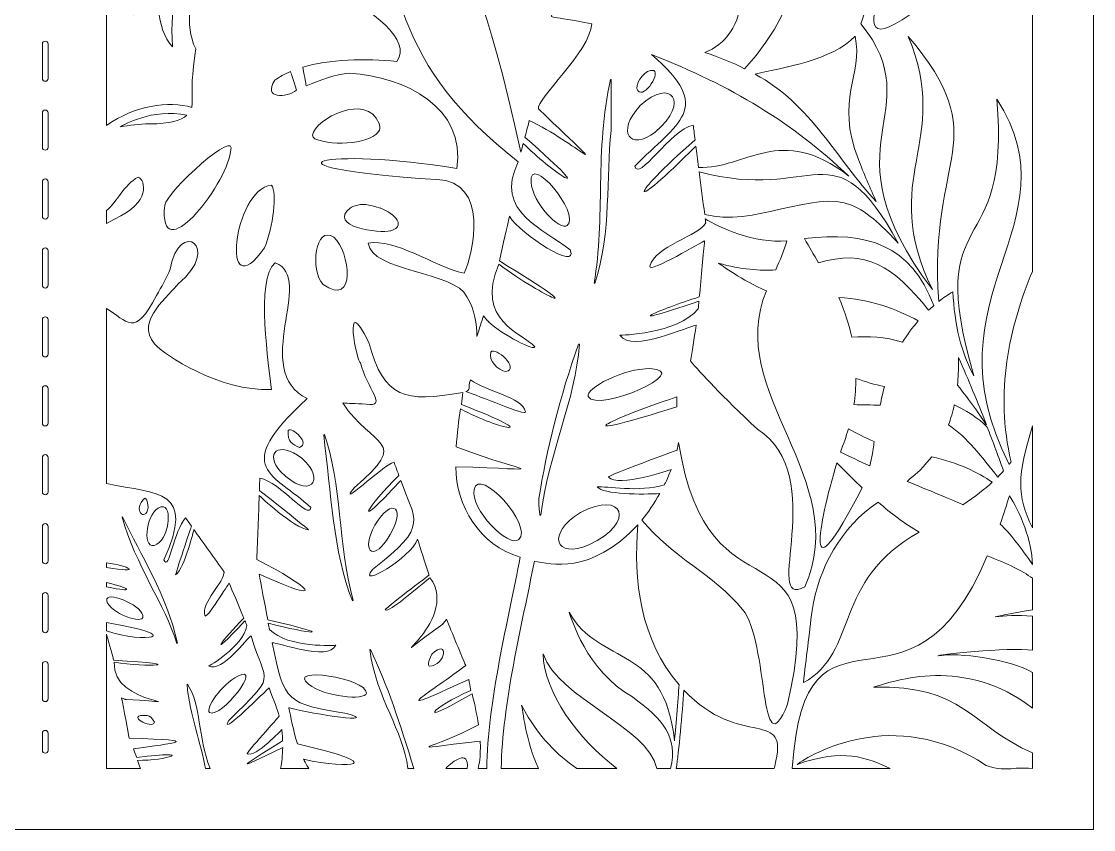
# Model space of a CAD drawing. Header units: inches. Extents: x 0.05 to 10.05, y -1.97 to 5.03.
# Drawn here: x 4.93 to 10.05, y -1.97 to 1.89 of the extents above; entities that cross this region are included whole.
import ezdxf

# ---------------------------------------------------------------- set-up
doc = ezdxf.new("R2010")
doc.units = ezdxf.units.IN
doc.header["$MEASUREMENT"] = 0
doc.layers.add('_U+0430_U+0440 2', color=7, linetype='Continuous')
doc.layers.add('_U+2018_U+043B_U+043E_U+0439_1', color=7, linetype='Continuous')

# ---------------------------------------------------------------- blocks, each defined once
blk = doc.blocks.new('block 2')
at = {"layer": '_U+2018_U+043B_U+043E_U+0439_1', "lineweight": 0}
for points, knots in [([(5.047, 5.0313), (5.0476, 5.0313), (0.0478, 5.0313), (0.047, 5.0313), (0.047, 5.0313), (0.047, -1.9687), (0.047, -1.9687), (2.5401, -1.9687), (7.5559, -1.9687), (10.047, -1.9687), (10.047, -1.9687), (10.047, 5.0313), (10.047, 5.0313), (10.047, 5.0313), (5.047, 5.0313), (5.047, 5.0313)], [0, 0, 0, 0, 1, 1, 1, 2, 2, 2, 3, 3, 3, 4, 4, 4, 5, 5, 5, 5]), ([(8.3824, 1.6598), (8.3258, 1.688), (8.2612, 1.7156), (8.1927, 1.7378), (8.2891, 1.7714), (8.3655, 1.8729), (8.3656, 2.0108), (8.3051, 3.0384), (9.0081, 2.3309), (8.3824, 1.6598)], [0, 0, 0, 0, 1, 1, 1, 2, 2, 2, 3, 3, 3, 3]), ([(9.7553, 0.6934), (9.6453, 0.4293), (9.575, 0.1145), (9.6538, -0.2148), (9.6507, -0.219), (9.6474, -0.2232), (9.6441, -0.2274), (9.234, 0.5835), (9.9727, 0.9126), (9.5859, 1.515), (9.6557, 0.7137), (9.2318, 1.0385), (9.4764, 0.1949), (9.4149, 0.3007), (9.3843, 0.4438), (9.3756, 0.5962), (9.3523, 0.582), (9.33, 0.5663), (9.3085, 0.5495), (9.2569, 1.259), (9.5828, 1.3182), (9.163, 1.8136), (9.3745, 1.3093), (9.0166, 1.1431), (9.2784, 0.6064), (8.7447, 1.3152), (9.2808, 1.4445), (8.9374, 1.8742), (9.0509, 2.1399), (8.7539, 2.7816), (8.9798, 2.7272), (9.2941, 2.2661), (8.6748, 1.5425), (9.2708, 1.9883), (9.6018, 2.2116), (9.2482, 2.5957), (9.2592, 2.8981), (9.3169, 2.9724), (9.4049, 2.8052), (9.4324, 2.7348), (9.6431, 2.2104), (9.2372, 1.8898), (9.7553, 2.3236), (9.7553, 2.3236), (9.7553, 0.6934), (9.7553, 0.6934)], [0, 0, 0, 0, 1, 1, 1, 2, 2, 2, 3, 3, 3, 4, 4, 4, 5, 5, 5, 6, 6, 6, 7, 7, 7, 8, 8, 8, 9, 9, 9, 10, 10, 10, 11, 11, 11, 12, 12, 12, 13, 13, 13, 14, 14, 14, 15, 15, 15, 15]), ([(7.3991, 1.4683), (7.8097, 1.0782), (7.5721, 1.3122), (7.3557, 1.413), (7.3506, 1.3929), (7.3453, 1.3729), (7.3348, 1.3335), (7.7292, 0.9868), (7.4487, 1.1789), (7.3268, 1.3034), (7.3232, 1.2898), (7.3194, 1.2757), (7.3156, 1.2614), (6.9868, 2.7566), (6.8958, 2.0512), (6.5619, 2.8437), (6.8233, 2.489), (7.0126, 2.203), (7.5087, 2.2531), (7.6054, 1.8024), (7.2614, 1.9548), (7.654, 1.874), (7.6462, 1.7432), (7.384, 1.5096), (7.3991, 1.4683)], [0, 0, 0, 0, 1, 1, 1, 2, 2, 2, 3, 3, 3, 4, 4, 4, 5, 5, 5, 6, 6, 6, 7, 7, 7, 8, 8, 8, 8]), ([(7.3818, 0.3342), (7.3866, 0.3104), (7.2305, 0.3877), (7.1602, 0.4543), (7.1657, 0.4516), (7.1607, 0.456), (7.159, 0.4554), (7.1496, 0.4644), (7.159, 0.4554), (7.1367, 0.4808), (7.1291, 0.4559), (7.118, 0.4201), (7.1061, 0.3822), (7.1083, 0.4377), (7.0939, 0.5124), (7.0584, 0.5723), (7.0584, 0.5723), (7.0583, 0.5723), (7.0583, 0.5723), (7.0008, 0.694), (6.5996, 0.6927), (6.588, 0.8274), (6.7172, 0.8525), (6.8973, 0.7177), (7.0449, 0.6842), (7.0879, 0.7771), (7.1671, 1.1244), (6.9144, 1.1312), (6.9144, 1.1312), (6.9144, 1.1312), (6.9144, 1.1311), (5.9812, 1.1928), (6.3852, 1.2897), (7.0107, 1.1838), (7.053, 1.4736), (6.7686, 1.6207), (6.4975, 1.6392), (6.4976, 1.6392), (6.4976, 1.6392), (6.4976, 1.6392), (6.4307, 1.633), (6.3536, 1.6044), (6.2911, 1.5779), (6.2886, 1.5953), (6.2879, 1.608), (6.2752, 1.6673), (6.3971, 1.7033), (6.5772, 1.7106), (6.7238, 1.6949), (6.801, 1.7973), (6.5988, 1.937), (6.4327, 2.0408), (6.5415, 2.2483), (6.5695, 2.103), (6.5357, 2.801), (6.7234, 2.0239), (6.7107, 1.6838), (7.3032, 1.2151), (7.1824, 0.9754), (7.431, 0.8948), (7.5503, 0.7957), (7.5944, 0.689), (7.312, 0.8708), (7.2606, 0.9563), (7.2495, 0.9053), (7.2311, 0.8225), (7.2134, 0.7432), (7.6876, 0.4541), (7.4235, 0.5692), (7.2099, 0.7279), (7.0958, 0.4571), (7.3217, 0.4), (7.3818, 0.3342)], [0, 0, 0, 0, 1, 1, 1, 2, 2, 2, 3, 3, 3, 4, 4, 4, 5, 5, 5, 6, 6, 6, 7, 7, 7, 8, 8, 8, 9, 9, 9, 10, 10, 10, 11, 11, 11, 12, 12, 12, 13, 13, 13, 14, 14, 14, 15, 15, 15, 16, 16, 16, 17, 17, 17, 18, 18, 18, 19, 19, 19, 20, 20, 20, 21, 21, 21, 22, 22, 22, 23, 23, 23, 24, 24, 24, 24]), ([(5.3387, 2.2204), (5.3721, 2.0816), (5.4478, 1.9548), (5.4692, 1.9163), (5.4022, 2.0942), (5.5655, 2.3441), (5.3387, 2.5057), (5.3387, 2.5057), (5.3387, 2.5416), (5.3387, 2.5416), (5.6964, 2.4288), (5.4905, 1.9354), (5.654, 1.7647), (5.6268, 2.2079), (5.8369, 2.1779), (5.485, 2.464), (5.9556, 2.2601), (5.646, 1.9952), (5.7647, 1.7546), (5.7394, 1.5744), (5.7514, 1.5923), (5.7465, 1.4752), (5.6336, 1.5068), (5.4768, 1.4853), (5.3387, 1.3896), (5.3387, 1.3896), (5.3387, 2.2204), (5.3387, 2.2204)], [0, 0, 0, 0, 1, 1, 1, 2, 2, 2, 3, 3, 3, 4, 4, 4, 5, 5, 5, 6, 6, 6, 7, 7, 7, 8, 8, 8, 9, 9, 9, 9]), ([(8.9263, 1.227), (8.9496, 1.1621), (8.9829, 1.0863), (9.0107, 1.0258), (8.8269, 1.2226), (8.6967, 1.4941), (8.4325, 1.6337), (8.5666, 1.6658), (8.802, 1.6997), (8.9092, 1.8152), (8.9511, 1.6256), (8.8106, 1.5188), (8.9263, 1.227)], [0, 0, 0, 0, 1, 1, 1, 2, 2, 2, 3, 3, 3, 4, 4, 4, 4]), ([(8.8794, 1.1479), (8.5519, 1.4033), (8.389, 1.1789), (8.1632, 1.1892), (8.1586, 1.2255), (8.1541, 1.2601), (8.1502, 1.2912), (7.8272, 0.9619), (7.8189, 1.0357), (8.1465, 1.3204), (8.1428, 1.3488), (8.1397, 1.3733), (8.1374, 1.3913), (8.0286, 1.3682), (7.875, 1.1158), (7.8593, 1.1953), (8.0629, 1.4028), (8.2422, 1.4685), (7.9381, 1.7278), (8.325, 1.5753), (8.6058, 1.4058), (8.8794, 1.1479)], [0, 0, 0, 0, 1, 1, 1, 2, 2, 2, 3, 3, 3, 4, 4, 4, 5, 5, 5, 6, 6, 6, 7, 7, 7, 7]), ([(6.1426, 1.6047), (6.1644, 1.6212), (6.1896, 1.6348), (6.2166, 1.6464), (6.2224, 1.6301), (6.2278, 1.6172), (6.2451, 1.5577), (6.1983, 1.5209), (6.0817, 1.515), (6.1426, 1.6047)], [0, 0, 0, 0, 1, 1, 1, 2, 2, 2, 3, 3, 3, 3]), ([(7.8686, 1.566), (7.8675, 1.602), (7.9095, 1.6585), (7.9495, 1.6506), (7.9824, 1.6341), (7.8913, 1.4982), (7.8686, 1.566)], [0, 0, 0, 0, 1, 1, 1, 2, 2, 2, 2]), ([(7.7464, 1.3646), (7.7198, 1.1401), (7.7492, 0.8843), (7.6689, 0.6361), (7.6689, 0.6361), (7.6648, 0.6369), (7.6648, 0.6369), (7.7188, 0.9439), (7.6676, 1.2732), (7.7428, 1.6085), (7.7428, 1.6085), (7.7469, 1.6077), (7.7469, 1.6077), (7.7452, 1.5257), (7.7468, 1.4459), (7.7464, 1.3646)], [0, 0, 0, 0, 1, 1, 1, 2, 2, 2, 3, 3, 3, 4, 4, 4, 5, 5, 5, 5]), ([(7.8846, 1.4837), (8.0309, 1.6205), (8.1267, 1.5022), (7.9566, 1.3577), (7.836, 1.2644), (7.7671, 1.3584), (7.8846, 1.4837)], [0, 0, 0, 0, 1, 1, 1, 2, 2, 2, 2]), ([(6.3218, 1.3422), (6.3219, 1.3422), (6.3219, 1.3422), (6.322, 1.3422), (6.3343, 1.4224), (6.5817, 1.5479), (6.6389, 1.3987), (6.6391, 1.3989), (6.6394, 1.3991), (6.6396, 1.3992), (6.6438, 1.3871), (6.644, 1.3764), (6.6412, 1.3671), (6.6411, 1.3671), (6.641, 1.3671), (6.641, 1.3671), (6.6127, 1.3058), (6.4241, 1.2851), (6.3331, 1.3261), (6.333, 1.326), (6.3329, 1.3259), (6.3328, 1.3259), (6.3267, 1.3308), (6.3231, 1.3363), (6.3218, 1.3422)], [0, 0, 0, 0, 1, 1, 1, 2, 2, 2, 3, 3, 3, 4, 4, 4, 5, 5, 5, 6, 6, 6, 7, 7, 7, 8, 8, 8, 8]), ([(5.5439, 1.3965), (5.4954, 1.3962), (5.4488, 1.3911), (5.4043, 1.3822), (5.4212, 1.3917), (5.555, 1.4716), (5.7228, 1.4377), (5.6958, 1.414), (5.6435, 1.3971), (5.5439, 1.3965)], [0, 0, 0, 0, 1, 1, 1, 2, 2, 2, 3, 3, 3, 3]), ([(5.6169, 1.0085), (5.6253, 1.0723), (5.9727, 1.3905), (5.9305, 1.263), (5.9086, 1.0954), (5.5849, 0.6961), (5.6169, 1.0085)], [0, 0, 0, 0, 1, 1, 1, 2, 2, 2, 2]), ([(8.8923, 1.0097), (8.7121, 1.0839), (8.4175, 0.9011), (8.1922, 0.9652), (8.1838, 1.0295), (8.1745, 1.1013), (8.1659, 1.1688), (8.7224, 1.0163), (8.8025, 1.3977), (9.1148, 0.8284), (9.0556, 0.895), (8.9717, 0.9763), (8.8923, 1.0097)], [0, 0, 0, 0, 1, 1, 1, 2, 2, 2, 3, 3, 3, 4, 4, 4, 4]), ([(7.5371, 0.9117), (7.5021, 0.8845), (7.3703, 1.0215), (7.3642, 1.1181), (7.3556, 1.2623), (7.6016, 0.9718), (7.5371, 0.9117)], [0, 0, 0, 0, 1, 1, 1, 2, 2, 2, 2]), ([(5.3387, 0.9215), (5.3387, 0.9215), (5.3387, 0.984), (5.3387, 0.984), (5.3919, 1.026), (5.4226, 1.1067), (5.4897, 1.143), (5.5255, 1.1289), (5.5529, 1.021), (5.3771, 0.9429), (5.3771, 0.9429), (5.3387, 0.9215), (5.3387, 0.9215)], [0, 0, 0, 0, 1, 1, 1, 2, 2, 2, 3, 3, 3, 4, 4, 4, 4]), ([(6.1259, 1.1043), (6.1532, 1.0688), (6.1356, 0.9063), (6.0929, 0.8054), (5.879, 0.5035), (5.9435, 1.0861), (6.1259, 1.1043)], [0, 0, 0, 0, 1, 1, 1, 2, 2, 2, 2]), ([(6.5031, 0.997), (6.5032, 0.9969), (6.5033, 0.9969), (6.5033, 0.9969), (6.5098, 1.0004), (6.517, 1.0036), (6.5253, 1.0064), (6.5253, 1.0064), (6.5252, 1.0065), (6.5252, 1.0065), (6.561, 1.0169), (6.5873, 1.0133), (6.6438, 0.9955), (6.6438, 0.9955), (6.6439, 0.9956), (6.6439, 0.9956), (6.6811, 0.9812), (6.7133, 0.9594), (6.7257, 0.9381), (6.7256, 0.9382), (6.7254, 0.9382), (6.7253, 0.9382), (6.7282, 0.9333), (6.7302, 0.9284), (6.7308, 0.9236), (6.7308, 0.9237), (6.7309, 0.9237), (6.7309, 0.9238), (6.7327, 0.909), (6.7224, 0.8954), (6.6942, 0.8861), (6.6944, 0.8863), (6.6946, 0.8866), (6.6948, 0.8868), (6.6425, 0.8726), (6.3892, 0.9057), (6.5031, 0.997)], [0, 0, 0, 0, 1, 1, 1, 2, 2, 2, 3, 3, 3, 4, 4, 4, 5, 5, 5, 6, 6, 6, 7, 7, 7, 8, 8, 8, 9, 9, 9, 10, 10, 10, 11, 11, 11, 12, 12, 12, 12]), ([(6.2123, -1.3887), (6.211, -1.3887), (6.2099, -1.389), (6.2089, -1.3895), (6.2179, -1.4265), (6.2297, -1.4977), (6.2498, -1.5604), (6.7012, -1.6626), (6.5011, -1.6818), (6.2795, -1.6337), (6.2857, -1.6448), (6.2774, -1.6328), (6.3035, -1.677), (6.3035, -1.677), (6.1695, -1.677), (6.1695, -1.677), (6.1752, -1.6469), (6.1788, -1.6138), (6.1795, -1.5769), (5.9336, -1.6974), (5.9747, -1.6739), (6.1794, -1.5451), (6.1781, -1.5315), (6.1815, -1.5509), (6.1758, -1.4915), (6.1758, -1.4915), (6.0523, -1.6259), (6.0098, -1.6078), (6.0037, -1.6052), (6.1631, -1.4282), (6.1631, -1.4282), (6.1539, -1.3929), (6.1403, -1.3597), (6.1144, -1.2932), (6.0614, -1.3442), (5.8746, -1.528), (5.9234, -1.4479), (6.1524, -1.22), (6.1046, -1.2903), (6.0285, -1.0452), (6.0107, -1.0536), (5.8912, -1.2214), (5.8272, -1.1889), (5.8272, -1.1889), (5.9874, -1.0997), (6.0092, -0.9956), (6.0062, -0.9887), (6.0029, -0.9809), (5.9994, -0.9726), (5.807, -1.1794), (5.8941, -1.0611), (5.9942, -0.9602), (5.97, -0.9028), (5.938, -0.8261), (5.9245, -0.7937), (5.9217, -0.7923), (5.815, -0.9739), (5.8077, -0.9478), (5.79, -0.8846), (5.9026, -0.7865), (5.9003, -0.7405), (5.8557, -0.6782), (5.7976, -0.5965), (5.7559, -0.5379), (5.7559, -0.5379), (5.7138, -0.7175), (5.6688, -0.7547), (5.6651, -0.7578), (5.7445, -0.5217), (5.7445, -0.5217), (5.7333, -0.506), (5.7237, -0.4925), (5.7166, -0.4825), (5.6609, -0.5396), (5.6357, -0.7454), (5.6133, -0.682), (5.7645, -0.3459), (5.5904, -0.371), (5.3387, -0.3181), (5.3387, -0.3181), (5.3387, 0.5166), (5.3387, 0.5166), (5.4381, 0.4578), (5.4727, 0.3716), (5.5775, 0.5787), (5.5775, 0.5787), (5.5775, 0.5787), (5.5775, 0.5787), (5.6017, 0.619), (5.6251, 0.6618), (5.6432, 0.7032), (5.6432, 0.7032), (5.6432, 0.7032), (5.6433, 0.7032), (5.6855, 0.9499), (5.8921, 0.8091), (5.6816, 0.6341), (5.6816, 0.6341), (5.6816, 0.6341), (5.6816, 0.6341), (5.6462, 0.5835), (5.4716, 0.4579), (5.5682, 0.3478), (5.5682, 0.3478), (5.5682, 0.3478), (5.5682, 0.3478), (5.6151, 0.2944), (5.8781, 0.1203), (6.1254, 0.1297), (6.117, 0.2339), (6.0453, 0.657), (6.1444, 0.7346), (6.3378, 0.658), (6.0232, 0.2231), (6.2966, 0.0865), (5.9249, -0.2521), (6.1409, -0.2701), (6.3136, -0.4329), (6.3067, -0.4973), (6.1694, -0.3117), (6.0706, -0.2927), (6.0701, -0.3077), (6.0693, -0.328), (6.0685, -0.3516), (6.0685, -0.3516), (6.3084, -0.5397), (6.3025, -0.5391), (6.2315, -0.5313), (6.0676, -0.3759), (6.0676, -0.3759), (6.0644, -0.4638), (6.0599, -0.5865), (6.0562, -0.6802), (6.3073, -0.8102), (6.4113, -0.9049), (6.0672, -0.7509), (6.0752, -0.7932), (6.094, -0.8931), (6.1079, -0.968), (6.4623, -1.0509), (6.308, -1.0363), (6.1109, -0.9843), (6.1129, -0.9952), (6.1148, -1.0053), (6.1164, -1.0144), (6.2086, -1.1062), (6.4325, -1.0897), (6.4325, -1.0897), (6.3958, -1.1678), (6.1566, -1.0751), (6.13, -1.078), (6.185, -1.3673), (6.2037, -1.3687), (6.4854, -1.415), (6.6505, -1.4643), (6.3316, -1.4213), (6.2123, -1.3887)], [0, 0, 0, 0, 1, 1, 1, 2, 2, 2, 3, 3, 3, 4, 4, 4, 5, 5, 5, 6, 6, 6, 7, 7, 7, 8, 8, 8, 9, 9, 9, 10, 10, 10, 11, 11, 11, 12, 12, 12, 13, 13, 13, 14, 14, 14, 15, 15, 15, 16, 16, 16, 17, 17, 17, 18, 18, 18, 19, 19, 19, 20, 20, 20, 21, 21, 21, 22, 22, 22, 23, 23, 23, 24, 24, 24, 25, 25, 25, 26, 26, 26, 27, 27, 27, 28, 28, 28, 29, 29, 29, 30, 30, 30, 31, 31, 31, 32, 32, 32, 33, 33, 33, 34, 34, 34, 35, 35, 35, 36, 36, 36, 37, 37, 37, 38, 38, 38, 39, 39, 39, 40, 40, 40, 41, 41, 41, 42, 42, 42, 43, 43, 43, 44, 44, 44, 45, 45, 45, 46, 46, 46, 47, 47, 47, 48, 48, 48, 49, 49, 49, 50, 50, 50, 51, 51, 51, 52, 52, 52, 52]), ([(8.444, -0.0592), (8.2722, 0.1005), (8.1741, 0.208), (8.1249, 0.2659), (8.1316, 0.3082), (8.1416, 0.3704), (8.1522, 0.4362), (8.122, 0.437), (7.8446, 0.2992), (7.7881, 0.3888), (7.7881, 0.3888), (8.0603, 0.3935), (8.1616, 0.5145), (8.1626, 0.5257), (8.1637, 0.5381), (8.1649, 0.5515), (7.7489, 0.4096), (7.9822, 0.5152), (8.1667, 0.5715), (8.1752, 0.6635), (8.187, 0.7863), (8.192, 0.8382), (8.1893, 0.8421), (7.9225, 0.6788), (7.9312, 0.7182), (7.9522, 0.8132), (8.1684, 0.8629), (8.1975, 0.9248), (8.1967, 0.931), (8.1958, 0.9374), (8.195, 0.9438), (8.256, 0.9047), (8.4299, 0.8242), (8.5844, 0.8395), (8.5711, 0.7924), (8.5516, 0.7464), (8.5311, 0.7005), (8.4552, 0.6955), (8.3701, 0.7018), (8.2559, 0.7324), (8.2696, 0.7262), (8.3695, 0.6494), (8.487, 0.6009), (8.2839, 0.1159), (8.8987, -0.2948), (8.67, -0.8118), (8.67, -0.8118), (8.6701, -0.8106), (8.6701, -0.8106), (8.4593, -0.9261), (8.7919, -0.2806), (8.444, -0.0592)], [0, 0, 0, 0, 1, 1, 1, 2, 2, 2, 3, 3, 3, 4, 4, 4, 5, 5, 5, 6, 6, 6, 7, 7, 7, 8, 8, 8, 9, 9, 9, 10, 10, 10, 11, 11, 11, 12, 12, 12, 13, 13, 13, 14, 14, 14, 15, 15, 15, 16, 16, 16, 17, 17, 17, 17]), ([(6.3726, 0.6314), (6.3079, 0.6991), (6.3357, 0.9173), (6.4228, 0.8559), (6.5018, 0.7885), (6.5321, 0.5174), (6.3726, 0.6314)], [0, 0, 0, 0, 1, 1, 1, 2, 2, 2, 2]), ([(9.2601, 0.5079), (9.0924, 0.7204), (8.9561, 0.8023), (8.7359, 0.7335), (8.7126, 0.7714), (8.6906, 0.8103), (8.6687, 0.8493), (8.9638, 0.8873), (9.1774, 0.8193), (9.285, 0.5302), (9.2765, 0.523), (9.2682, 0.5155), (9.2601, 0.5079)], [0, 0, 0, 0, 1, 1, 1, 2, 2, 2, 3, 3, 3, 4, 4, 4, 4]), ([(7.1122, -1.677), (7.1152, -1.6542), (7.1252, -1.633), (7.1217, -1.5467), (6.7085, -1.5951), (6.8947, -1.59), (7.1133, -1.4685), (7.1053, -1.416), (7.0937, -1.3641), (7.0832, -1.3208), (6.8019, -1.4857), (6.8907, -1.3862), (7.0776, -1.3048), (7.0723, -1.2827), (7.0707, -1.2688), (7.0668, -1.2523), (6.6281, -1.4587), (6.901, -1.3036), (7.0523, -1.1868), (7.0364, -1.1486), (6.9835, -1.0221), (6.9604, -0.9654), (6.9565, -0.9724), (6.9605, -0.9654), (6.944, -0.9879), (6.9425, -0.9875), (6.9388, -0.9915), (6.9431, -0.9889), (6.5641, -1.2598), (7.0409, -0.9797), (6.8818, -0.768), (6.8071, -0.8253), (6.6921, -0.9332), (6.669, -0.9208), (6.6621, -0.9171), (6.8778, -0.7557), (6.8778, -0.7557), (6.8573, -0.6919), (6.836, -0.6253), (6.8231, -0.5843), (6.7916, -0.6726), (6.5345, -0.8234), (6.6072, -0.7287), (6.8869, -0.5141), (6.8077, -0.495), (6.7427, -0.3042), (6.4982, -0.5685), (6.5849, -0.4251), (6.7339, -0.28), (6.7223, -0.2485), (6.7165, -0.2325), (6.7108, -0.2164), (6.6558, -0.232), (6.4347, -0.4473), (6.5199, -0.3385), (6.796, -0.104), (6.6067, -0.1518), (6.4657, 0.066), (6.4925, 0.0644), (6.523, 0.062), (6.578, 0.0606), (6.578, 0.0606), (6.578, 0.0606), (6.578, 0.0606), (6.6846, 0.0431), (6.5806, 0.1347), (6.5504, 0.2576), (6.5374, 0.2453), (6.4595, 0.6198), (6.5902, 0.3546), (6.6657, 0.0826), (6.7596, 0.0695), (7.0388, 0.1152), (7.0367, 0.0979), (7.0361, 0.0819), (7.0325, 0.0579), (7.4472, -0.1017), (7.2149, -0.065), (7.0275, 0.038), (7.0196, -0.0155), (7.0113, -0.0795), (7.0074, -0.1437), (7.3697, -0.2831), (7.4676, -0.2482), (7.0059, -0.2391), (7.0053, -0.4236), (7.1177, -0.6129), (7.3127, -0.6697), (7.2565, -0.9609), (7.1555, -1.369), (7.1531, -1.677), (7.1531, -1.677), (7.1122, -1.677), (7.1122, -1.677)], [0, 0, 0, 0, 1, 1, 1, 2, 2, 2, 3, 3, 3, 4, 4, 4, 5, 5, 5, 6, 6, 6, 7, 7, 7, 8, 8, 8, 9, 9, 9, 10, 10, 10, 11, 11, 11, 12, 12, 12, 13, 13, 13, 14, 14, 14, 15, 15, 15, 16, 16, 16, 17, 17, 17, 18, 18, 18, 19, 19, 19, 20, 20, 20, 21, 21, 21, 22, 22, 22, 23, 23, 23, 24, 24, 24, 25, 25, 25, 26, 26, 26, 27, 27, 27, 28, 28, 28, 29, 29, 29, 30, 30, 30, 31, 31, 31, 31]), ([(8.8938, 0.3794), (8.8845, 0.4265), (8.8623, 0.5007), (8.8314, 0.5682), (8.9786, 0.5605), (9.1067, 0.5147), (9.2112, 0.4573), (9.1832, 0.4254), (9.1579, 0.3911), (9.1359, 0.3549), (9.0534, 0.3823), (8.9727, 0.3838), (8.8938, 0.3794)], [0, 0, 0, 0, 1, 1, 1, 2, 2, 2, 3, 3, 3, 4, 4, 4, 4]), ([(7.1724, 0.3082), (7.1939, 0.3382), (7.314, 0.2271), (7.2435, 0.2151), (7.2078, 0.2197), (7.1584, 0.2699), (7.1724, 0.3082)], [0, 0, 0, 0, 1, 1, 1, 2, 2, 2, 2]), ([(7.4018, -0.39), (7.4358, -0.1674), (7.5038, 0.1025), (7.5903, 0.346), (7.5903, 0.346), (7.5944, 0.3454), (7.5944, 0.3454), (7.5775, 0.0818), (7.4467, -0.1752), (7.41, -0.47), (7.41, -0.47), (7.4059, -0.4697), (7.4059, -0.4697), (7.4044, -0.4475), (7.4008, -0.4469), (7.4018, -0.39)], [0, 0, 0, 0, 1, 1, 1, 2, 2, 2, 3, 3, 3, 4, 4, 4, 5, 5, 5, 5]), ([(9.3979, 0.1512), (9.4016, 0.1871), (9.4034, 0.2187), (9.4034, 0.2822), (9.4508, 0.1755), (9.4947, 0.0684), (9.5357, -0.0379), (9.5106, -0.0002), (9.4559, 0.0787), (9.3979, 0.1512)], [0, 0, 0, 0, 1, 1, 1, 2, 2, 2, 3, 3, 3, 3]), ([(7.6364, 0.0962), (7.6205, 0.1351), (7.8088, 0.2319), (7.9314, 0.2294), (8.1458, 0.221), (7.6814, 0.0153), (7.6364, 0.0962)], [0, 0, 0, 0, 1, 1, 1, 2, 2, 2, 2]), ([(7.3381, 0.0233), (7.3434, 0.0007), (7.1127, 0.1016), (7.0534, 0.1199), (7.0765, 0.1319), (7.0628, 0.1305), (7.0746, 0.1766), (7.1509, 0.1196), (7.3209, 0.0955), (7.3381, 0.0233)], [0, 0, 0, 0, 1, 1, 1, 2, 2, 2, 3, 3, 3, 3]), ([(8.9039, 0.058), (8.91, 0.0993), (8.9133, 0.141), (8.9136, 0.1828), (8.9579, 0.1669), (9.0034, 0.1534), (9.0492, 0.1437), (9.0416, 0.1143), (9.0353, 0.0846), (9.0296, 0.0547), (8.9871, 0.0565), (8.9451, 0.0567), (8.9039, 0.058)], [0, 0, 0, 0, 1, 1, 1, 2, 2, 2, 3, 3, 3, 4, 4, 4, 4]), ([(8.0597, 0.0952), (8.0592, 0.0797), (8.0588, 0.0636), (8.0588, 0.0471), (7.5497, -0.1135), (7.6697, -0.0381), (8.0597, 0.0952)], [0, 0, 0, 0, 1, 1, 1, 2, 2, 2, 2]), ([(9.5403, -0.0498), (9.5618, -0.1055), (9.5884, -0.1769), (9.618, -0.2582), (9.6091, -0.2682), (9.5998, -0.2779), (9.5903, -0.2874), (9.5122, -0.1912), (9.4477, -0.0999), (9.3552, -0.0392), (9.3666, -0.008), (9.3757, 0.0241), (9.3828, 0.0567), (9.4721, 0.015), (9.521, -0.0298), (9.5403, -0.0498)], [0, 0, 0, 0, 1, 1, 1, 2, 2, 2, 3, 3, 3, 4, 4, 4, 5, 5, 5, 5]), ([(6.2055, -0.0657), (6.2252, -0.0448), (6.3146, -0.1316), (6.259, -0.1461), (6.2296, -0.1333), (6.1998, -0.1184), (6.2055, -0.0657)], [0, 0, 0, 0, 1, 1, 1, 2, 2, 2, 2]), ([(9.7553, -0.5298), (9.6794, -0.3718), (9.6822, -0.2823), (9.7553, -0.0441), (9.7553, -0.0441), (9.7553, -0.5298), (9.7553, -0.5298)], [0, 0, 0, 0, 1, 1, 1, 2, 2, 2, 2]), ([(6.5151, -0.8767), (6.5151, -0.8767), (6.5118, -0.8777), (6.5118, -0.8777), (6.4198, -0.6423), (6.4101, -0.3623), (6.375, -0.0858), (6.375, -0.0858), (6.3783, -0.0848), (6.3783, -0.0848), (6.4619, -0.3253), (6.4424, -0.5982), (6.5151, -0.8767)], [0, 0, 0, 0, 1, 1, 1, 2, 2, 2, 3, 3, 3, 4, 4, 4, 4]), ([(9.0012, -0.1188), (8.996, -0.1442), (8.9989, -0.1465), (8.9796, -0.2336), (8.931, -0.2124), (8.884, -0.1907), (8.8405, -0.1682), (8.8537, -0.1313), (8.8668, -0.0946), (8.878, -0.0572), (8.9166, -0.0793), (8.9579, -0.1003), (9.0012, -0.1188)], [0, 0, 0, 0, 1, 1, 1, 2, 2, 2, 3, 3, 3, 4, 4, 4, 4]), ([(6.2712, -0.1979), (6.3919, -0.3048), (6.3061, -0.3997), (6.1692, -0.2619), (6.0929, -0.1751), (6.1569, -0.111), (6.2712, -0.1979)], [0, 0, 0, 0, 1, 1, 1, 2, 2, 2, 2]), ([(8.3734, -0.9191), (8.2341, -0.7501), (8.0395, -0.6729), (7.8929, -0.4928), (7.922, -0.4568), (7.9506, -0.4148), (7.9779, -0.3658), (7.8989, -0.3718), (7.7058, -0.3709), (7.68, -0.3344), (7.72, -0.33), (7.8803, -0.3626), (8.0001, -0.3241), (8.0079, -0.3055), (7.9988, -0.3333), (8.0328, -0.2515), (8.0328, -0.2515), (7.7771, -0.3411), (7.7341, -0.2876), (7.728, -0.2799), (8.0606, -0.1596), (8.0606, -0.1596), (8.0619, -0.1523), (8.0629, -0.1545), (8.0681, -0.1231), (8.2095, -1.0347), (8.7997, -0.4399), (8.5879, -1.3712), (8.4518, -1.6976), (8.499, -1.0715), (8.3734, -0.9191)], [0, 0, 0, 0, 1, 1, 1, 2, 2, 2, 3, 3, 3, 4, 4, 4, 5, 5, 5, 6, 6, 6, 7, 7, 7, 8, 8, 8, 9, 9, 9, 10, 10, 10, 10]), ([(9.5642, -0.3122), (9.5339, -0.3391), (9.4799, -0.383), (9.4233, -0.4193), (9.3648, -0.3934), (9.2544, -0.3476), (9.1573, -0.3082), (9.2027, -0.2668), (9.2069, -0.2756), (9.2749, -0.1907), (9.4003, -0.2176), (9.4959, -0.2656), (9.5642, -0.3122)], [0, 0, 0, 0, 1, 1, 1, 2, 2, 2, 3, 3, 3, 4, 4, 4, 4]), ([(7.3063, -0.5853), (7.2579, -0.6294), (7.0718, -0.4395), (7.093, -0.3469), (7.1154, -0.2327), (7.3755, -0.5193), (7.3063, -0.5853)], [0, 0, 0, 0, 1, 1, 1, 2, 2, 2, 2]), ([(8.9119, -0.309), (8.9222, -0.3188), (8.9327, -0.3288), (8.9434, -0.3388), (8.6588, -0.8909), (8.735, -0.5209), (8.8224, -0.2191), (8.8496, -0.2471), (8.8797, -0.2775), (8.9119, -0.309)], [0, 0, 0, 0, 1, 1, 1, 2, 2, 2, 3, 3, 3, 3]), ([(7.6007, -0.4562), (7.8027, -0.3484), (7.8707, -0.5023), (7.6399, -0.6115), (7.479, -0.6804), (7.4346, -0.5568), (7.6007, -0.4562)], [0, 0, 0, 0, 1, 1, 1, 2, 2, 2, 2]), ([(5.5227, -0.3881), (5.5293, -0.3909), (5.535, -0.3949), (5.5374, -0.4325), (5.5261, -0.508), (5.4578, -0.441), (5.5227, -0.3881)], [0, 0, 0, 0, 1, 1, 1, 2, 2, 2, 2]), ([(6.6191, -0.5169), (6.7006, -0.3782), (6.7807, -0.4281), (6.6748, -0.5907), (6.6076, -0.684), (6.5535, -0.6445), (6.6191, -0.5169)], [0, 0, 0, 0, 1, 1, 1, 2, 2, 2, 2]), ([(8.7044, -0.9236), (8.7044, -0.9236), (8.7044, -0.9236), (8.7044, -0.9236), (8.7356, -0.7228), (8.8393, -0.527), (9.0198, -0.4076), (9.0808, -0.4603), (9.1465, -0.5104), (9.2152, -0.5497), (8.7975, -0.7837), (8.9313, -1.1226), (8.6629, -1.2681), (8.6767, -1.1532), (8.6906, -1.0384), (8.7044, -0.9236)], [0, 0, 0, 0, 1, 1, 1, 2, 2, 2, 3, 3, 3, 4, 4, 4, 5, 5, 5, 5]), ([(9.6016, -0.5123), (9.6177, -0.4677), (9.6322, -0.4225), (9.6454, -0.3769), (9.6945, -0.4443), (9.7551, -0.5982), (9.7553, -0.7042), (9.7053, -0.6308), (9.6475, -0.5531), (9.6016, -0.5123)], [0, 0, 0, 0, 1, 1, 1, 2, 2, 2, 3, 3, 3, 3]), ([(5.6111, -0.4291), (5.6589, -0.4406), (5.6272, -0.6192), (5.5549, -0.6144), (5.5071, -0.6029), (5.5388, -0.4243), (5.6111, -0.4291)], [0, 0, 0, 0, 1, 1, 1, 2, 2, 2, 2]), ([(5.6752, -1.0806), (5.6156, -0.8941), (5.4789, -0.7098), (5.4132, -0.4787), (5.4132, -0.4787), (5.4159, -0.4779), (5.4159, -0.4779), (5.5036, -0.6615), (5.6241, -0.8466), (5.6779, -1.0798), (5.6779, -1.0798), (5.6752, -1.0806), (5.6752, -1.0806)], [0, 0, 0, 0, 1, 1, 1, 2, 2, 2, 3, 3, 3, 4, 4, 4, 4]), ([(7.8475, -1.3358), (7.9948, -1.4433), (8.0649, -1.5266), (8.03, -1.677), (8.03, -1.677), (7.9648, -1.677), (7.9648, -1.677), (7.9171, -1.4755), (7.4952, -1.3436), (7.4213, -1.1306), (7.4275, -1.3125), (7.5845, -1.5362), (7.7739, -1.677), (7.7739, -1.677), (7.5817, -1.677), (7.5817, -1.677), (7.4887, -1.6094), (7.4063, -1.5391), (7.3184, -1.3752), (7.3238, -1.3911), (7.3388, -1.5474), (7.399, -1.677), (7.399, -1.677), (7.2223, -1.677), (7.2223, -1.677), (7.2255, -1.3736), (7.3201, -0.9971), (7.3798, -0.6888), (7.4576, -0.7027), (7.6457, -0.7571), (7.874, -0.5152), (7.8506, -0.7779), (7.8853, -1.0638), (8.0698, -1.2783), (8.0657, -1.3396), (8.0526, -1.5044), (8.0481, -1.5453), (8.0001, -1.0819), (7.6923, -1.1925), (7.5452, -0.9322), (7.5567, -0.9587), (7.6238, -1.2074), (7.8475, -1.3358)], [0, 0, 0, 0, 1, 1, 1, 2, 2, 2, 3, 3, 3, 4, 4, 4, 5, 5, 5, 6, 6, 6, 7, 7, 7, 8, 8, 8, 9, 9, 9, 10, 10, 10, 11, 11, 11, 12, 12, 12, 13, 13, 13, 14, 14, 14, 14]), ([(9.7553, -0.9208), (9.6758, -0.9329), (9.6132, -0.9464), (9.5781, -0.9544), (9.6208, -0.9479), (9.6832, -0.9467), (9.7553, -0.9506), (9.7553, -0.9506), (9.7553, -1.1134), (9.7553, -1.1134), (9.6418, -1.0982), (9.2854, -1.1359), (9.3044, -1.141), (9.3977, -1.1205), (9.6559, -1.1593), (9.7553, -1.2193), (9.7553, -1.2193), (9.7553, -1.3896), (9.7553, -1.3896), (9.4348, -1.1405), (9.0949, -1.2588), (8.9977, -1.2904), (9.4285, -1.2769), (9.4633, -1.4766), (9.7553, -1.6026), (9.7553, -1.6026), (9.7553, -1.677), (9.7553, -1.677), (9.6546, -1.6679), (9.6266, -1.697), (9.5345, -1.6625), (9.0915, -1.3697), (8.6931, -1.6144), (8.6332, -1.658), (8.853, -1.5794), (8.9636, -1.6259), (9.0769, -1.677), (9.0769, -1.677), (8.6097, -1.677), (8.6097, -1.677), (8.6726, -0.755), (9.1739, -1.5525), (9.5395, -0.6639), (9.6364, -0.6981), (9.7059, -0.7354), (9.7553, -0.7692), (9.7553, -0.7692), (9.7553, -0.9208), (9.7553, -0.9208)], [0, 0, 0, 0, 1, 1, 1, 2, 2, 2, 3, 3, 3, 4, 4, 4, 5, 5, 5, 6, 6, 6, 7, 7, 7, 8, 8, 8, 9, 9, 9, 10, 10, 10, 11, 11, 11, 12, 12, 12, 13, 13, 13, 14, 14, 14, 15, 15, 15, 16, 16, 16, 16]), ([(5.3387, -0.6968), (5.4487, -0.712), (5.5157, -0.7479), (5.3387, -0.7187), (5.3387, -0.7187), (5.3387, -0.6968), (5.3387, -0.6968)], [0, 0, 0, 0, 1, 1, 1, 2, 2, 2, 2]), ([(5.3387, -0.7909), (5.4453, -0.8149), (5.4863, -0.8423), (5.3387, -0.8109), (5.3387, -0.8109), (5.3387, -0.7909), (5.3387, -0.7909)], [0, 0, 0, 0, 1, 1, 1, 2, 2, 2, 2]), ([(5.5122, -0.9579), (5.4981, -0.9915), (5.3307, -0.9215), (5.3405, -0.8682), (5.3546, -0.8345), (5.522, -0.9046), (5.5122, -0.9579)], [0, 0, 0, 0, 1, 1, 1, 2, 2, 2, 2]), ([(5.3387, -0.9817), (5.7329, -1.0456), (5.5243, -1.0843), (5.3387, -1.0209), (5.3387, -1.0209), (5.3387, -0.9817), (5.3387, -0.9817)], [0, 0, 0, 0, 1, 1, 1, 2, 2, 2, 2]), ([(5.4672, -1.5845), (5.4719, -1.5976), (5.4771, -1.6077), (5.4834, -1.6252), (5.7795, -1.5886), (5.6249, -1.641), (5.4867, -1.6386), (5.491, -1.6507), (5.4959, -1.6637), (5.501, -1.677), (5.501, -1.677), (5.3387, -1.677), (5.3387, -1.677), (5.3387, -1.677), (5.3387, -1.0365), (5.3387, -1.0365), (5.3482, -1.0701), (5.361, -1.1162), (5.3733, -1.1607), (5.7588, -1.1837), (5.5312, -1.1957), (5.3762, -1.1709), (5.3598, -1.382), (5.8171, -1.3664), (5.4334, -1.3492), (5.4375, -1.3491), (5.4332, -1.348), (5.4324, -1.3489), (5.4239, -1.3465), (5.4324, -1.3489), (5.4111, -1.3409), (5.4207, -1.39), (5.4415, -1.5001), (5.4477, -1.5333), (5.8202, -1.5421), (5.656, -1.5556), (5.4672, -1.5845)], [0, 0, 0, 0, 1, 1, 1, 2, 2, 2, 3, 3, 3, 4, 4, 4, 5, 5, 5, 6, 6, 6, 7, 7, 7, 8, 8, 8, 9, 9, 9, 10, 10, 10, 11, 11, 11, 12, 12, 12, 12]), ([(6.8916, -1.1329), (6.9732, -1.0506), (6.9599, -1.1904), (6.8782, -1.1887), (6.8731, -1.1815), (6.8698, -1.1737), (6.8916, -1.1329)], [0, 0, 0, 0, 1, 1, 1, 2, 2, 2, 2]), ([(6.7766, -1.677), (6.7553, -1.4947), (6.6272, -1.3465), (6.5947, -1.1108), (6.5947, -1.1108), (6.5981, -1.11), (6.5981, -1.11), (6.6791, -1.2797), (6.7397, -1.4626), (6.8046, -1.677), (6.8046, -1.677), (6.7766, -1.677), (6.7766, -1.677)], [0, 0, 0, 0, 1, 1, 1, 2, 2, 2, 3, 3, 3, 4, 4, 4, 4]), ([(5.8299, -1.4108), (5.8112, -1.3902), (5.8859, -1.2781), (5.9661, -1.2365), (6.0874, -1.1777), (5.8879, -1.4404), (5.8299, -1.4108)], [0, 0, 0, 0, 1, 1, 1, 2, 2, 2, 2]), ([(6.3034, -1.2761), (6.1915, -1.1882), (6.5819, -1.2447), (6.5789, -1.3185), (6.5733, -1.3547), (6.3779, -1.3355), (6.3034, -1.2761)], [0, 0, 0, 0, 1, 1, 1, 2, 2, 2, 2]), ([(5.8112, -1.677), (5.7924, -1.5592), (5.7364, -1.428), (5.7233, -1.277), (5.7233, -1.277), (5.7259, -1.2761), (5.7259, -1.2761), (5.7926, -1.3782), (5.772, -1.5237), (5.8335, -1.677), (5.8335, -1.677), (5.8112, -1.677), (5.8112, -1.677)], [0, 0, 0, 0, 1, 1, 1, 2, 2, 2, 3, 3, 3, 4, 4, 4, 4]), ([(8.5262, -1.6663), (8.5254, -1.6699), (8.5245, -1.6735), (8.5237, -1.677), (8.5237, -1.677), (8.0565, -1.677), (8.0565, -1.677), (8.0684, -1.6003), (8.0859, -1.4096), (8.0931, -1.3039), (8.3629, -1.5914), (8.6013, -1.3799), (8.5262, -1.6663)], [0, 0, 0, 0, 1, 1, 1, 2, 2, 2, 3, 3, 3, 4, 4, 4, 4]), ([(5.5674, -1.4565), (5.5597, -1.4942), (5.4176, -1.4179), (5.5333, -1.4244), (5.545, -1.4291), (5.557, -1.4329), (5.5674, -1.4565)], [0, 0, 0, 0, 1, 1, 1, 2, 2, 2, 2]), ([(7.0599, -1.677), (7.0599, -1.677), (6.9578, -1.677), (6.9578, -1.677), (6.9913, -1.643), (7.0685, -1.5834), (7.0599, -1.677)], [0, 0, 0, 0, 1, 1, 1, 2, 2, 2, 2])]:
    blk.add_open_spline(points, degree=3, knots=knots, dxfattribs=at)
blk = doc.blocks.new('block 3')
at = {"layer": '_U+0430_U+0440 2', "lineweight": 0}
for points in [[(5.0608, 4.2432), (5.0608, 4.2432), (5.0608, 4.4075), (5.0608, 4.4075), (5.0608, 4.4151), (5.0547, 4.4212), (5.0471, 4.4212), (5.0396, 4.4212), (5.0335, 4.4151), (5.0335, 4.4075), (5.0335, 4.4075), (5.0335, 4.2432), (5.0335, 4.2432), (5.0335, 4.2357), (5.0396, 4.2296), (5.0471, 4.2296), (5.0547, 4.2296), (5.0608, 4.2357), (5.0608, 4.2432)], [(5.0608, 3.9145), (5.0608, 3.9145), (5.0608, 4.0788), (5.0608, 4.0788), (5.0608, 4.0863), (5.0547, 4.0924), (5.0471, 4.0924), (5.0396, 4.0924), (5.0335, 4.0863), (5.0335, 4.0788), (5.0335, 4.0788), (5.0335, 3.9145), (5.0335, 3.9145), (5.0335, 3.9069), (5.0396, 3.9008), (5.0471, 3.9008), (5.0547, 3.9008), (5.0608, 3.9069), (5.0608, 3.9145)], [(5.0608, 3.5857), (5.0608, 3.5857), (5.0608, 3.7501), (5.0608, 3.7501), (5.0608, 3.7576), (5.0547, 3.7637), (5.0471, 3.7637), (5.0396, 3.7637), (5.0335, 3.7576), (5.0335, 3.7501), (5.0335, 3.7501), (5.0335, 3.5857), (5.0335, 3.5857), (5.0335, 3.5782), (5.0396, 3.5721), (5.0471, 3.5721), (5.0547, 3.5721), (5.0608, 3.5782), (5.0608, 3.5857)], [(5.0608, 3.257), (5.0608, 3.257), (5.0608, 3.4214), (5.0608, 3.4214), (5.0608, 3.4289), (5.0547, 3.435), (5.0471, 3.435), (5.0396, 3.435), (5.0335, 3.4289), (5.0335, 3.4214), (5.0335, 3.4214), (5.0335, 3.257), (5.0335, 3.257), (5.0335, 3.2495), (5.0396, 3.2434), (5.0471, 3.2434), (5.0547, 3.2434), (5.0608, 3.2495), (5.0608, 3.257)], [(5.0608, 2.9283), (5.0608, 2.9283), (5.0608, 3.0927), (5.0608, 3.0927), (5.0608, 3.1002), (5.0547, 3.1063), (5.0471, 3.1063), (5.0396, 3.1063), (5.0335, 3.1002), (5.0335, 3.0927), (5.0335, 3.0927), (5.0335, 2.9283), (5.0335, 2.9283), (5.0335, 2.9208), (5.0396, 2.9147), (5.0471, 2.9147), (5.0547, 2.9147), (5.0608, 2.9208), (5.0608, 2.9283)], [(5.0608, 2.5996), (5.0608, 2.5996), (5.0608, 2.764), (5.0608, 2.764), (5.0608, 2.7715), (5.0547, 2.7776), (5.0471, 2.7776), (5.0396, 2.7776), (5.0335, 2.7715), (5.0335, 2.764), (5.0335, 2.764), (5.0335, 2.5996), (5.0335, 2.5996), (5.0335, 2.5921), (5.0396, 2.586), (5.0471, 2.586), (5.0547, 2.586), (5.0608, 2.5921), (5.0608, 2.5996)], [(5.0608, 2.2709), (5.0608, 2.2709), (5.0608, 2.4353), (5.0608, 2.4353), (5.0608, 2.4428), (5.0547, 2.4489), (5.0471, 2.4489), (5.0396, 2.4489), (5.0335, 2.4428), (5.0335, 2.4353), (5.0335, 2.4353), (5.0335, 2.2709), (5.0335, 2.2709), (5.0335, 2.2634), (5.0396, 2.2573), (5.0471, 2.2573), (5.0547, 2.2573), (5.0608, 2.2634), (5.0608, 2.2709)], [(5.0608, 1.9422), (5.0608, 1.9422), (5.0608, 2.1065), (5.0608, 2.1065), (5.0608, 2.1141), (5.0547, 2.1202), (5.0471, 2.1202), (5.0396, 2.1202), (5.0335, 2.1141), (5.0335, 2.1065), (5.0335, 2.1065), (5.0335, 1.9422), (5.0335, 1.9422), (5.0335, 1.9347), (5.0396, 1.9286), (5.0471, 1.9286), (5.0547, 1.9286), (5.0608, 1.9347), (5.0608, 1.9422)], [(5.0608, 1.6135), (5.0608, 1.6135), (5.0608, 1.7778), (5.0608, 1.7778), (5.0608, 1.7853), (5.0547, 1.7914), (5.0471, 1.7914), (5.0396, 1.7914), (5.0335, 1.7853), (5.0335, 1.7778), (5.0335, 1.7778), (5.0335, 1.6135), (5.0335, 1.6135), (5.0335, 1.606), (5.0396, 1.5999), (5.0471, 1.5999), (5.0547, 1.5999), (5.0608, 1.606), (5.0608, 1.6135)], [(5.0608, 1.2848), (5.0608, 1.2848), (5.0608, 1.4491), (5.0608, 1.4491), (5.0608, 1.4566), (5.0547, 1.4627), (5.0471, 1.4627), (5.0396, 1.4627), (5.0335, 1.4566), (5.0335, 1.4491), (5.0335, 1.4491), (5.0335, 1.2848), (5.0335, 1.2848), (5.0335, 1.2772), (5.0396, 1.2711), (5.0471, 1.2711), (5.0547, 1.2711), (5.0608, 1.2772), (5.0608, 1.2848)], [(5.0608, 0.9561), (5.0608, 0.9561), (5.0608, 1.1204), (5.0608, 1.1204), (5.0608, 1.1279), (5.0547, 1.134), (5.0471, 1.134), (5.0396, 1.134), (5.0335, 1.1279), (5.0335, 1.1204), (5.0335, 1.1204), (5.0335, 0.9561), (5.0335, 0.9561), (5.0335, 0.9485), (5.0396, 0.9424), (5.0471, 0.9424), (5.0547, 0.9424), (5.0608, 0.9485), (5.0608, 0.9561)], [(5.0608, 0.6273), (5.0608, 0.6273), (5.0608, 0.7917), (5.0608, 0.7917), (5.0608, 0.7992), (5.0547, 0.8053), (5.0471, 0.8053), (5.0396, 0.8053), (5.0335, 0.7992), (5.0335, 0.7917), (5.0335, 0.7917), (5.0335, 0.6273), (5.0335, 0.6273), (5.0335, 0.6198), (5.0396, 0.6137), (5.0471, 0.6137), (5.0547, 0.6137), (5.0608, 0.6198), (5.0608, 0.6273)], [(5.0608, 0.2986), (5.0608, 0.2986), (5.0608, 0.463), (5.0608, 0.463), (5.0608, 0.4705), (5.0547, 0.4766), (5.0471, 0.4766), (5.0396, 0.4766), (5.0335, 0.4705), (5.0335, 0.463), (5.0335, 0.463), (5.0335, 0.2986), (5.0335, 0.2986), (5.0335, 0.2911), (5.0396, 0.285), (5.0471, 0.285), (5.0547, 0.285), (5.0608, 0.2911), (5.0608, 0.2986)], [(5.0608, -0.0301), (5.0608, -0.0301), (5.0608, 0.1343), (5.0608, 0.1343), (5.0608, 0.1418), (5.0547, 0.1479), (5.0471, 0.1479), (5.0396, 0.1479), (5.0335, 0.1418), (5.0335, 0.1343), (5.0335, 0.1343), (5.0335, -0.0301), (5.0335, -0.0301), (5.0335, -0.0376), (5.0396, -0.0437), (5.0471, -0.0437), (5.0547, -0.0437), (5.0608, -0.0376), (5.0608, -0.0301)], [(5.0608, -0.3588), (5.0608, -0.3588), (5.0608, -0.1945), (5.0608, -0.1945), (5.0608, -0.1869), (5.0547, -0.1808), (5.0471, -0.1808), (5.0396, -0.1808), (5.0335, -0.1869), (5.0335, -0.1945), (5.0335, -0.1945), (5.0335, -0.3588), (5.0335, -0.3588), (5.0335, -0.3663), (5.0396, -0.3724), (5.0471, -0.3724), (5.0547, -0.3724), (5.0608, -0.3663), (5.0608, -0.3588)], [(5.0608, -0.6875), (5.0608, -0.6875), (5.0608, -0.5232), (5.0608, -0.5232), (5.0608, -0.5156), (5.0547, -0.5095), (5.0471, -0.5095), (5.0396, -0.5095), (5.0335, -0.5156), (5.0335, -0.5232), (5.0335, -0.5232), (5.0335, -0.6875), (5.0335, -0.6875), (5.0335, -0.695), (5.0396, -0.7011), (5.0471, -0.7011), (5.0547, -0.7011), (5.0608, -0.695), (5.0608, -0.6875)], [(5.0608, -1.0162), (5.0608, -1.0162), (5.0608, -0.8519), (5.0608, -0.8519), (5.0608, -0.8444), (5.0547, -0.8383), (5.0471, -0.8383), (5.0396, -0.8383), (5.0335, -0.8444), (5.0335, -0.8519), (5.0335, -0.8519), (5.0335, -1.0162), (5.0335, -1.0162), (5.0335, -1.0238), (5.0396, -1.0299), (5.0471, -1.0299), (5.0547, -1.0299), (5.0608, -1.0238), (5.0608, -1.0162)], [(5.0608, -1.3449), (5.0608, -1.3449), (5.0608, -1.1806), (5.0608, -1.1806), (5.0608, -1.1731), (5.0547, -1.167), (5.0471, -1.167), (5.0396, -1.167), (5.0335, -1.1731), (5.0335, -1.1806), (5.0335, -1.1806), (5.0335, -1.3449), (5.0335, -1.3449), (5.0335, -1.3525), (5.0396, -1.3586), (5.0471, -1.3586), (5.0547, -1.3586), (5.0608, -1.3525), (5.0608, -1.3449)]]:
    blk.add_open_spline(points, degree=3, knots=[0, 0, 0, 0, 1, 1, 1, 2, 2, 2, 3, 3, 3, 4, 4, 4, 5, 5, 5, 6, 6, 6, 6], dxfattribs=at)

msp = doc.modelspace()

# ---------------------------------------------------------------- linework, layer by layer
at = {"layer": '_U+0430_U+0440 2', "lineweight": 0}
msp.add_open_spline([(5.0608, -1.591), (5.0608, -1.591), (5.0608, -1.5093), (5.0608, -1.5093), (5.0608, -1.5018), (5.0547, -1.4957), (5.0471, -1.4957), (5.0396, -1.4957), (5.0335, -1.5018), (5.0335, -1.5093), (5.0335, -1.5093), (5.0335, -1.591), (5.0335, -1.591), (5.0335, -1.5985), (5.0396, -1.6046), (5.0471, -1.6046), (5.0547, -1.6046), (5.0608, -1.5985), (5.0608, -1.591)], degree=3, knots=[0, 0, 0, 0, 1, 1, 1, 2, 2, 2, 3, 3, 3, 4, 4, 4, 5, 5, 5, 6, 6, 6, 6], dxfattribs=at)

# ---------------------------------------------------------------- block references
at = {"layer": '_U+0430_U+0440 2'}
msp.add_blockref('block 3', (0, 0), dxfattribs=at)
at = {"layer": '_U+2018_U+043B_U+043E_U+0439_1'}
msp.add_blockref('block 2', (0, 0), dxfattribs=at)

doc.saveas('drawing.dxf')
